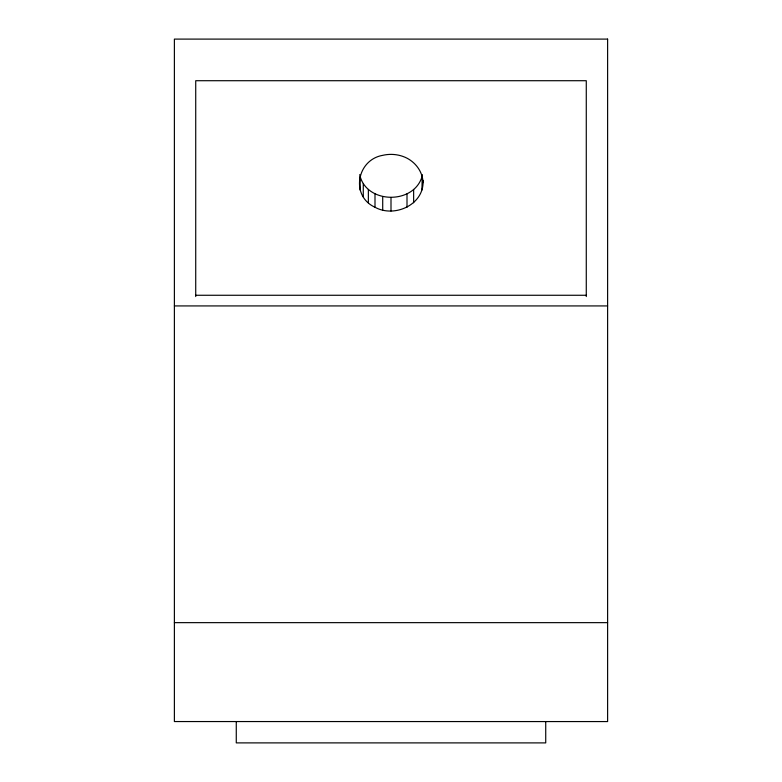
<?xml version="1.0" encoding="UTF-8"?>
<svg xmlns="http://www.w3.org/2000/svg" width="782" height="782" viewBox="0 0 782 782"><rect width="100%" height="100%" fill="white"/><g stroke="black" fill="none" stroke-linecap="round" stroke-linejoin="round"><path stroke-width="1.17" d="M236.272 721.551L236.272 742.89L545.728 742.9L545.728 721.561M423.013 182.714C422.808 172.236 416.122 162.969 407.002 158.179A31.994 28.299 0 0 0 382.711 155.344C356.836 159.802 350.248 196.038 374.998 207.25C394.587 218.188 424.626 204.444 423.013 180.378M421.918 190.046L422.29 174.63M421.918 177.025C413.092 205.031 365.673 203.74 359.71 174.63M195.725 295.264L586.275 295.264M174.386 305.928L607.614 305.928M174.386 622.648L607.614 622.648M586.275 296.564L586.275 80.712L195.725 80.712L195.725 296.564M413.639 189.449L413.639 202.743M407.002 193.858L407.002 207.25M391 197.572L391 211.042M382.711 196.634L382.711 210.084M374.998 193.858L374.998 207.25M368.361 189.449L368.361 202.743M363.278 183.711L363.278 196.878M360.082 177.025L360.082 190.046M607.614 39.1L174.386 39.1L174.386 721.551L607.614 721.571L607.614 39.1"/></g></svg>
